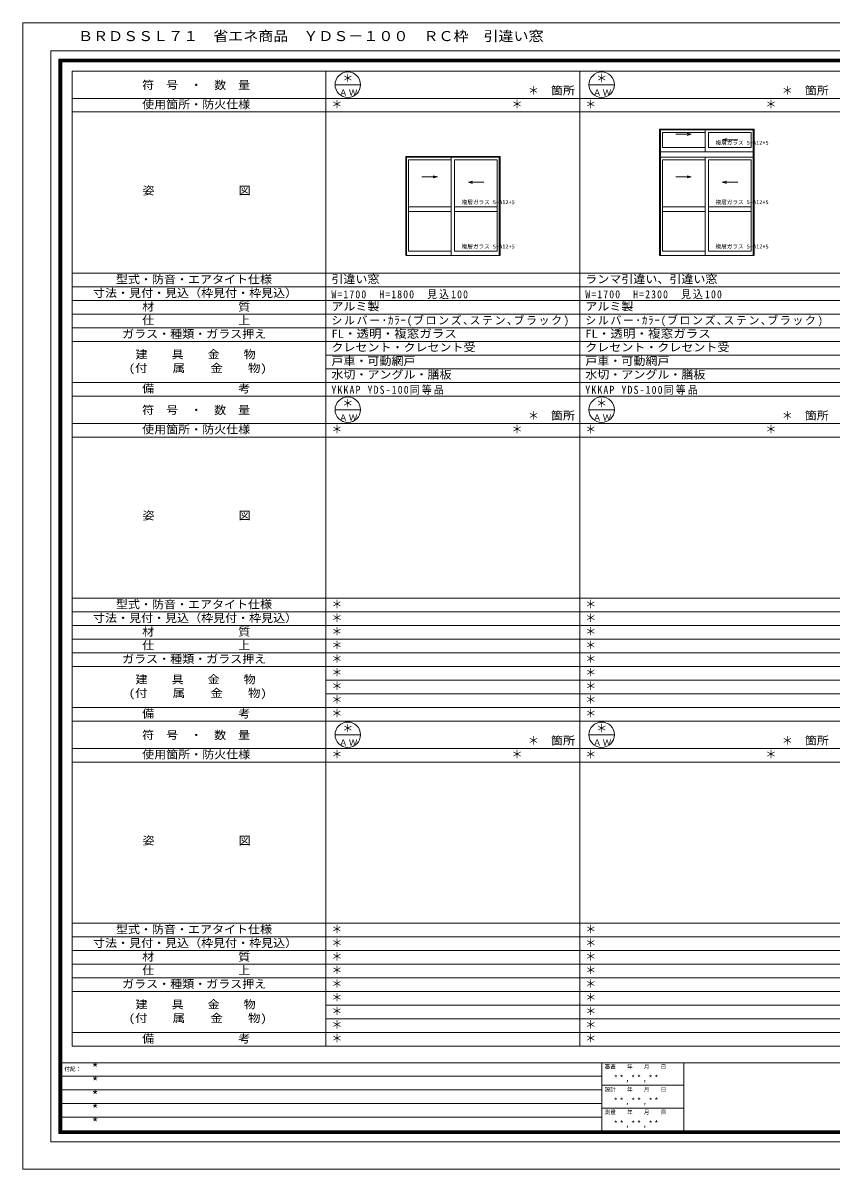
# Model space of a CAD drawing. Units: millimetres, scale not verified. Extents: x -14850 to 14850, y -10500 to 10500.
# Drawn here: x -14850 to -49, y -10500 to 10500 of the extents above; entities that cross this region are included whole.
import ezdxf
from ezdxf.enums import TextEntityAlignment as Align

# ---------------------------------------------------------------- set-up
doc = ezdxf.new("R2010")
doc.units = ezdxf.units.MM
doc.header["$LTSCALE"] = 50
doc.layers.add('0-0_0', color=7, linetype='Continuous')
doc.layers.add('0-1_USER1', color=7, linetype='Continuous', lineweight=9)
doc.layers.add('0-2_YKK_ZWAK', color=4, linetype='Continuous', lineweight=9)
doc.styles.add('ＭＳ ゴシック', font='')
doc.styles.get('ＭＳ ゴシック').set_extended_font_data('MS Gothic')

msp = doc.modelspace()

# ---------------------------------------------------------------- linework, layer by layer
at = {"layer": '0-1_USER1'}
for p, q in [((-14850, 10500), (14850, 10500)), ((-14850, -10500), (-14850, 10500)), ((-14340.23, 9987.41), (14340.79, 9987.41)), ((-14340.23, -9999.25), (-14340.23, 9987.41)), ((-14190.23, 9837.97), (14190.23, 9837.97)), ((-14190.23, -9849.81), (-14190.23, 9837.97)), ((-14177.82, 9825.57), (14177.82, 9825.57)), ((-14177.82, -9837.41), (-14177.82, 9825.57)), ((-14164.85, 9812.59), (14165.42, 9812.59)), ((-14164.85, -9825), (-14164.85, 9812.59)), ((-14152.44, 9799.62), (14152.45, 9799.62)), ((-14152.44, -9812.03), (-14152.44, 9799.62)), ((-14140.04, 9787.22), (14140.04, 9787.22)), ((-14140.04, -9799.06), (-14140.04, 9787.22)), ((-13949.96, 9617.94), (13950.04, 9617.94)), ((-13949.96, -8247.06), (-13949.96, 9617.94)), ((-9299.96, -8247.06), (-9299.96, 9617.94)), ((-4649.96, -8247.06), (-4649.96, 9617.94)), ((-9133.29, 9367.94), (-8666.63, 9367.94)), ((-4483.29, 9367.94), (-4016.63, 9367.94)), ((-13949.96, 9117.94), (13950.04, 9117.94)), ((-13949.96, 8867.94), (13950.04, 8867.94)), ((-13949.96, 5912.94), (13950.04, 5912.94)), ((-13949.96, 5662.94), (13950.04, 5662.94)), ((-13949.96, 5412.94), (13950.04, 5412.94)), ((-13949.96, 5162.94), (13950.04, 5162.94)), ((-13949.96, 4912.94), (13950.04, 4912.94)), ((-13949.96, 4662.94), (13950.04, 4662.94)), ((-9299.96, 4412.94), (13950.04, 4412.94)), ((-9299.96, 4162.94), (13950.04, 4162.94)), ((-13949.96, 3912.94), (13950.04, 3912.94)), ((-13949.96, 3662.94), (13950.04, 3662.94)), ((-9133.29, 3412.94), (-8666.63, 3412.94)), ((-4483.29, 3412.94), (-4016.63, 3412.94)), ((-13949.96, 3162.94), (13950.04, 3162.94)), ((-13949.96, 2912.94), (13950.04, 2912.94)), ((-13949.96, -42.06), (13950.04, -42.06)), ((-13949.96, -292.06), (13950.04, -292.06)), ((-13949.96, -542.06), (13950.04, -542.06)), ((-13949.96, -792.06), (13950.04, -792.06)), ((-13949.96, -1042.06), (13950.04, -1042.06)), ((-13949.96, -1292.06), (13950.04, -1292.06)), ((-9299.96, -1542.06), (13950.04, -1542.06)), ((-9299.96, -1792.06), (13950.04, -1792.06)), ((-13949.96, -2042.06), (13950.04, -2042.06)), ((-13949.96, -2292.06), (13950.04, -2292.06)), ((-9133.29, -2542.06), (-8666.63, -2542.06)), ((-4483.29, -2542.06), (-4016.63, -2542.06)), ((-13949.96, -2792.06), (13950.04, -2792.06)), ((-13949.96, -3042.06), (13950.04, -3042.06)), ((-13949.96, -5997.06), (13950.04, -5997.06)), ((-13949.96, -6247.06), (13950.04, -6247.06)), ((-13949.96, -6497.06), (13950.04, -6497.06)), ((-13949.96, -6747.06), (13950.04, -6747.06)), ((-13949.96, -6997.06), (13950.04, -6997.06)), ((-13949.96, -7247.06), (13950.04, -7247.06)), ((-9299.96, -7497.06), (13950.04, -7497.06)), ((-9299.96, -7747.06), (13950.04, -7747.06)), ((-13949.96, -7997.06), (13950.04, -7997.06)), ((-13949.96, -8247.06), (13950.04, -8247.06)), ((-14190.23, -8550.56), (14190.23, -8550.56)), ((-4245.68, -8550.56), (-4245.68, -9849.81)), ((-2746.8, -8550.56), (-2746.8, -9849.81)), ((-4245.68, -8798.68), (-14190.23, -8798.68)), ((-2746.8, -8965.6), (-4245.68, -8965.6)), ((-4245.68, -9049.62), (-14190.23, -9049.62)), ((-4245.68, -9299.44), (-14190.23, -9299.44)), ((-2746.8, -9382.33), (-4245.68, -9382.33)), ((-4245.68, -9549.25), (-14190.23, -9549.25)), ((14190.23, -9849.81), (-14190.23, -9849.81)), ((14177.82, -9837.41), (-14177.82, -9837.41)), ((14165.42, -9825), (-14164.85, -9825)), ((14152.45, -9812.03), (-14152.44, -9812.03)), ((14140.04, -9799.06), (-14140.04, -9799.06)), ((14340.79, -9999.25), (-14340.23, -9999.25)), ((-14850, -10500), (14850, -10500))]:
    msp.add_line(p, q, dxfattribs=at)
for centre in [(-8899.96, 9367.94), (-4249.96, 9367.94), (-8899.96, 3412.94), (-4249.96, 3412.94), (-8899.96, -2542.06), (-4249.96, -2542.06)]:
    msp.add_circle(centre, 233.33, dxfattribs=at)
at = {"layer": '0-2_YKK_ZWAK'}
for p, q in [((-3189.96, 8555.44), (-3189.96, 6240.44)), ((-1459.96, 8555.44), (-3189.96, 8555.44)), ((-1474.96, 8540.44), (-3174.96, 8540.44)), ((-3174.96, 8540.44), (-3174.96, 8140.44)), ((-3136.96, 8489.44), (-2354.96, 8489.44)), ((-3136.96, 8215.44), (-3136.96, 8489.44)), ((-2891.63, 8460.44), (-2608.29, 8460.44)), ((-2608.29, 8460.44), (-2685.57, 8481.14)), ((-2608.29, 8460.44), (-2685.57, 8439.73)), ((-2354.96, 8140.44), (-2354.96, 8540.44)), ((-1512.96, 8489.44), (-2294.96, 8489.44)), ((-2294.96, 8215.44), (-2294.96, 8489.44)), ((-1512.96, 8215.44), (-1512.96, 8489.44)), ((-1474.96, 8140.44), (-1474.96, 8540.44)), ((-1459.96, 6240.44), (-1459.96, 8555.44)), ((-2354.96, 8215.44), (-3136.96, 8215.44)), ((-2294.96, 8215.44), (-1512.96, 8215.44)), ((-2041.63, 8360.44), (-1964.35, 8381.14)), ((-2041.63, 8360.44), (-1964.35, 8339.73)), ((-1758.29, 8360.44), (-2041.63, 8360.44)), ((-7839.96, 8055.44), (-7839.96, 6240.44)), ((-6109.96, 8055.44), (-7839.96, 8055.44)), ((-7824.96, 8040.44), (-7824.96, 6240.44)), ((-6124.96, 8040.44), (-7824.96, 8040.44)), ((-7786.96, 6315.44), (-7786.96, 7989.44)), ((-7786.96, 7989.44), (-7004.96, 7989.44)), ((-7004.96, 6240.44), (-7004.96, 8040.44)), ((-6944.96, 6315.44), (-6944.96, 7989.44)), ((-6162.96, 7989.44), (-6944.96, 7989.44)), ((-6162.96, 6315.44), (-6162.96, 7989.44)), ((-6124.96, 6240.44), (-6124.96, 8040.44)), ((-6109.96, 6240.44), (-6109.96, 8055.44)), ((-3174.96, 8140.44), (-3174.96, 8040.44)), ((-3174.96, 8040.44), (-3174.96, 6240.44)), ((-3136.96, 6315.44), (-3136.96, 7989.44)), ((-3136.96, 7989.44), (-2354.96, 7989.44)), ((-2354.96, 6240.44), (-2354.96, 8040.44)), ((-2294.96, 6315.44), (-2294.96, 7989.44)), ((-1512.96, 7989.44), (-2294.96, 7989.44)), ((-1512.96, 6315.44), (-1512.96, 7989.44)), ((-1474.96, 8040.44), (-1474.96, 8140.44)), ((-1474.96, 6240.44), (-1474.96, 8040.44)), ((-7258.29, 7680.44), (-7335.57, 7659.73)), ((-6691.63, 7580.44), (-6614.35, 7601.14)), ((-6691.63, 7580.44), (-6614.35, 7559.73)), ((-6408.29, 7580.44), (-6691.63, 7580.44)), ((-2891.63, 7680.44), (-2608.29, 7680.44)), ((-2608.29, 7680.44), (-2685.57, 7701.14)), ((-2608.29, 7680.44), (-2685.57, 7659.73)), ((-2041.63, 7580.44), (-1964.35, 7601.14)), ((-2041.63, 7580.44), (-1964.35, 7559.73)), ((-1758.29, 7580.44), (-2041.63, 7580.44)), ((-7786.96, 7127.44), (-7004.96, 7127.44)), ((-7786.96, 7047.44), (-7004.96, 7047.44)), ((-6162.96, 7127.44), (-6944.96, 7127.44)), ((-6162.96, 7047.44), (-6944.96, 7047.44)), ((-3136.96, 7127.44), (-2354.96, 7127.44)), ((-3136.96, 7047.44), (-2354.96, 7047.44)), ((-1512.96, 7127.44), (-2294.96, 7127.44)), ((-1512.96, 7047.44), (-2294.96, 7047.44)), ((-7004.96, 6315.44), (-7786.96, 6315.44)), ((-6944.96, 6315.44), (-6162.96, 6315.44)), ((-2354.96, 6315.44), (-3136.96, 6315.44)), ((-2294.96, 6315.44), (-1512.96, 6315.44)), ((-7839.96, 6240.44), (-6109.96, 6240.44)), ((-7824.96, 6240.44), (-6124.96, 6240.44)), ((-3189.96, 6240.44), (-1459.96, 6240.44)), ((-3174.96, 6240.44), (-1474.96, 6240.44))]:
    msp.add_line(p, q, dxfattribs=at)
for points in [[(-1474.96, 8140.44), (-3174.96, 8140.44), (-1474.96, 8140.44)], [(-1474.96, 8040.44), (-3174.96, 8040.44), (-1474.96, 8040.44)], [(-7541.63, 7680.44), (-7258.29, 7680.44), (-7335.57, 7701.14)]]:
    msp.add_lwpolyline(points, dxfattribs=at)

# ---------------------------------------------------------------- texts
at = {"layer": '0-0_0', "color": 3, "style": 'ＭＳ ゴシック', "width": 1.1}
msp.add_text('ＢＲＤＳＳＬ７１\u3000省エネ商品\u3000ＹＤＳ－１００\u3000ＲＣ枠\u3000引違い窓\u3000', height=183.3, dxfattribs=at).set_placement((-13840.23, 10112.41), align=Align.BOTTOM_LEFT)
at = {"layer": '0-0_0', "style": 'ＭＳ ゴシック'}
for p in [(-8999.96, 9367.94), (-4349.96, 9367.94), (-5599.96, 9142.94), (-949.96, 9142.94), (-9199.96, 8892.94), (-5899.96, 8892.94), (-4549.96, 8892.94), (-1249.96, 8892.94), (-8999.96, 3412.94), (-4349.96, 3412.94), (-5599.96, 3187.94), (-949.96, 3187.94), (-9199.96, 2937.94), (-5899.96, 2937.94), (-4549.96, 2937.94), (-1249.96, 2937.94), (-9199.96, -267.06), (-4549.96, -267.06), (-9199.96, -517.06), (-4549.96, -517.06), (-9199.96, -767.06), (-4549.96, -767.06), (-9199.96, -1017.06), (-4549.96, -1017.06), (-9199.96, -1267.06), (-4549.96, -1267.06), (-9199.96, -1517.06), (-4549.96, -1517.06), (-9199.96, -1767.06), (-4549.96, -1767.06), (-9199.96, -2017.06), (-4549.96, -2017.06), (-9199.96, -2267.06), (-4549.96, -2267.06), (-8999.96, -2542.06), (-8999.96, -2542.06), (-4349.96, -2542.06), (-5599.96, -2767.06), (-949.96, -2767.06), (-9199.96, -3017.06), (-5899.96, -3017.06), (-4549.96, -3017.06), (-1249.96, -3017.06), (-9199.96, -6222.06), (-4549.96, -6222.06), (-9199.96, -6472.06), (-4549.96, -6472.06), (-9199.96, -6722.06), (-4549.96, -6722.06), (-9199.96, -6972.06), (-4549.96, -6972.06), (-9199.96, -7222.06), (-4549.96, -7222.06), (-9199.96, -7472.06), (-4549.96, -7472.06), (-9199.96, -7722.06), (-4549.96, -7722.06), (-9199.96, -7972.06), (-4549.96, -7972.06), (-9199.96, -8222.06), (-4549.96, -8222.06)]:
    msp.add_text('＊', height=146.6, dxfattribs=at).set_placement(p, align=Align.BOTTOM_LEFT)
for s, width, p in [('引違い窓', 1.1, (-9199.96, 5687.94)), ('ランマ引違い、引違い窓', 1.1, (-4549.96, 5687.94)), ('アルミ製', 1.1, (-9199.96, 5187.94)), ('アルミ製', 1.1, (-4549.96, 5187.94)), ('FL・透明・複窓ガラス', 1.15, (-9199.96, 4687.94)), ('FL・透明・複窓ガラス', 1.15, (-4549.96, 4687.94)), ('クレセント・クレセント受', 1.1, (-9199.96, 4437.94)), ('クレセント・クレセント受', 1.1, (-4549.96, 4437.94)), ('戸車・可動網戸', 1.1, (-9199.96, 4187.94)), ('戸車・可動網戸', 1.1, (-4549.96, 4187.94)), ('水切・アングル・膳板', 1.1, (-9199.96, 3937.94)), ('水切・アングル・膳板', 1.1, (-4549.96, 3937.94))]:
    msp.add_text(s, height=146.6, dxfattribs=dict(at, width=width)).set_placement(p, align=Align.BOTTOM_LEFT)
at = {"layer": '0-0_0', "char_height": 146.6, "attachment_point": 7, "style": 'ＭＳ ゴシック'}
for s, insert in [('\\T1.22;\\W0.9;W=1700\u3000H=1800\u3000見込100', (-9199.96, 5437.94)), ('\\T1.22;\\W0.9;W=1700\u3000H=2300\u3000見込100', (-4549.96, 5437.94)), ('\\T1.15;シルバー･ｶﾗｰ(ブロンズ､ステン､ブラック)', (-9199.96, 4937.94)), ('\\T1.15;シルバー･ｶﾗｰ(ブロンズ､ステン､ブラック)', (-4549.96, 4937.94)), ('\\T1.23;\\W0.9;YKKAP\\~YDS-100同等品', (-9199.96, 3687.94)), ('\\T1.23;\\W0.9;YKKAP\\~YDS-100同等品', (-4549.96, 3687.94))]:
    msp.add_mtext(s, dxfattribs=dict(at, insert=insert))
at = {"layer": '0-1_USER1', "style": 'ＭＳ ゴシック'}
for s, width, p in [('符\u3000号\u3000・\u3000数\u3000量', 1.1, (-12666.33, 9242.94)), ('箇所', 1.1, (-5179.96, 9142.94)), ('箇所', 1.1, (-529.96, 9142.94)), ('使用箇所・防火仕様', 1.1, (-12666.33, 8887.94)), ('姿\u3000\u3000\u3000\u3000\u3000\u3000\u3000図', 1.1, (-12659.66, 7310.44)), ('型式・防音・エアタイト仕様', 1.1, (-13146.33, 5682.94)), ('寸法・見付・見込（枠見付・枠見込）', 1.1, (-13566.33, 5432.94)), ('材\u3000\u3000\u3000\u3000\u3000\u3000\u3000質', 1.1, (-12666.33, 5182.94)), ('仕\u3000\u3000\u3000\u3000\u3000\u3000\u3000上', 1.1, (-12666.33, 4932.94)), ('ガラス・種類・ガラス押え', 1.1, (-13033, 4682.94)), ('建\u3000\u3000具\u3000\u3000金\u3000\u3000物', 1.1, (-12786.33, 4307.94)), ('(付\u3000\u3000属\u3000\u3000金\u3000\u3000物)', 1.15, (-12913, 4057.94)), ('備\u3000\u3000\u3000\u3000\u3000\u3000\u3000考', 1.1, (-12666.33, 3682.94)), ('符\u3000号\u3000・\u3000数\u3000量', 1.1, (-12666.33, 3287.94)), ('箇所', 1.1, (-5179.96, 3187.94)), ('箇所', 1.1, (-529.96, 3187.94)), ('使用箇所・防火仕様', 1.1, (-12666.33, 2932.94)), ('姿\u3000\u3000\u3000\u3000\u3000\u3000\u3000図', 1.1, (-12659.66, 1355.44)), ('型式・防音・エアタイト仕様', 1.1, (-13146.33, -272.06)), ('寸法・見付・見込（枠見付・枠見込）', 1.1, (-13566.33, -522.06)), ('材\u3000\u3000\u3000\u3000\u3000\u3000\u3000質', 1.1, (-12666.33, -772.06)), ('仕\u3000\u3000\u3000\u3000\u3000\u3000\u3000上', 1.1, (-12666.33, -1022.06)), ('ガラス・種類・ガラス押え', 1.1, (-13033, -1272.06)), ('建\u3000\u3000具\u3000\u3000金\u3000\u3000物', 1.1, (-12786.33, -1647.06)), ('(付\u3000\u3000属\u3000\u3000金\u3000\u3000物)', 1.15, (-12913, -1897.06)), ('備\u3000\u3000\u3000\u3000\u3000\u3000\u3000考', 1.1, (-12666.33, -2272.06)), ('符\u3000号\u3000・\u3000数\u3000量', 1.1, (-12666.33, -2667.06)), ('箇所', 1.1, (-5179.96, -2767.06)), ('箇所', 1.1, (-529.96, -2767.06)), ('使用箇所・防火仕様', 1.1, (-12666.33, -3022.06)), ('姿\u3000\u3000\u3000\u3000\u3000\u3000\u3000図', 1.1, (-12659.66, -4599.56)), ('型式・防音・エアタイト仕様', 1.1, (-13146.33, -6227.06)), ('寸法・見付・見込（枠見付・枠見込）', 1.1, (-13566.33, -6477.06)), ('材\u3000\u3000\u3000\u3000\u3000\u3000\u3000質', 1.1, (-12666.33, -6727.06)), ('仕\u3000\u3000\u3000\u3000\u3000\u3000\u3000上', 1.1, (-12666.33, -6977.06)), ('ガラス・種類・ガラス押え', 1.1, (-13033, -7227.06)), ('建\u3000\u3000具\u3000\u3000金\u3000\u3000物', 1.1, (-12786.33, -7602.06)), ('(付\u3000\u3000属\u3000\u3000金\u3000\u3000物)', 1.15, (-12913, -7852.06)), ('備\u3000\u3000\u3000\u3000\u3000\u3000\u3000考', 1.1, (-12666.33, -8227.06))]:
    msp.add_text(s, height=146.6, dxfattribs=dict(at, width=width)).set_placement(p, align=Align.BOTTOM_LEFT)
at = {"layer": '0-1_USER1', "color": 3, "style": 'ＭＳ ゴシック'}
for p in [(-13590.04, -8798.68), (-13590.04, -9049.62), (-13590.04, -9299.62), (-13590.04, -9550.38), (-13590.04, -9800.38)]:
    msp.add_text('*', height=183.3, dxfattribs=at).set_placement(p, align=Align.BOTTOM_LEFT)
at = {"layer": '0-1_USER1', "color": 4, "style": 'ＭＳ ゴシック'}
for s, p in [('審査\u3000\u3000年\u3000\u3000月\u3000\u3000日', (-4195.68, -8683.68)), ('付記：', (-14090.04, -8723.68)), ('設計\u3000\u3000年\u3000\u3000月\u3000\u3000日', (-4195.68, -9098.72)), ('測量\u3000\u3000年\u3000\u3000月\u3000\u3000日', (-4195.68, -9515.45))]:
    msp.add_text(s, height=73.31, dxfattribs=at).set_placement(p, align=Align.BOTTOM_LEFT)
at = {"layer": '0-1_USER1', "char_height": 110, "attachment_point": 7, "style": 'ＭＳ ゴシック'}
for s, insert in [('\\T1.17;ＡＷ', (-9059.96, 9167.94)), ('\\T1.17;ＡＷ', (-4409.96, 9167.94)), ('\\T1.17;ＡＷ', (-9059.96, 3212.94)), ('\\T1.17;ＡＷ', (-4409.96, 3212.94)), ('\\T1.17;ＡＷ', (-9059.96, -2742.06)), ('\\T1.17;ＡＷ', (-4409.96, -2742.06)), ('\\T1.39;\\W0.85;**,**,**', (-4029.7, -8916.54)), ('\\T1.39;\\W0.85;**,**,**', (-4029.7, -9333.27)), ('\\T1.39;\\W0.85;**,**,**', (-4029.7, -9750))]:
    msp.add_mtext(s, dxfattribs=dict(at, insert=insert))
at = {"layer": '0-2_YKK_ZWAK', "style": 'ＭＳ ゴシック'}
for p in [(-2163.76, 8245.44), (-6813.76, 7157.44), (-2163.76, 7157.44), (-6813.76, 6345.44), (-2163.76, 6345.44)]:
    msp.add_text('複層ガラス 5+A12+5', height=73.31, dxfattribs=at).set_placement(p, align=Align.BOTTOM_LEFT)

doc.saveas('drawing.dxf')
